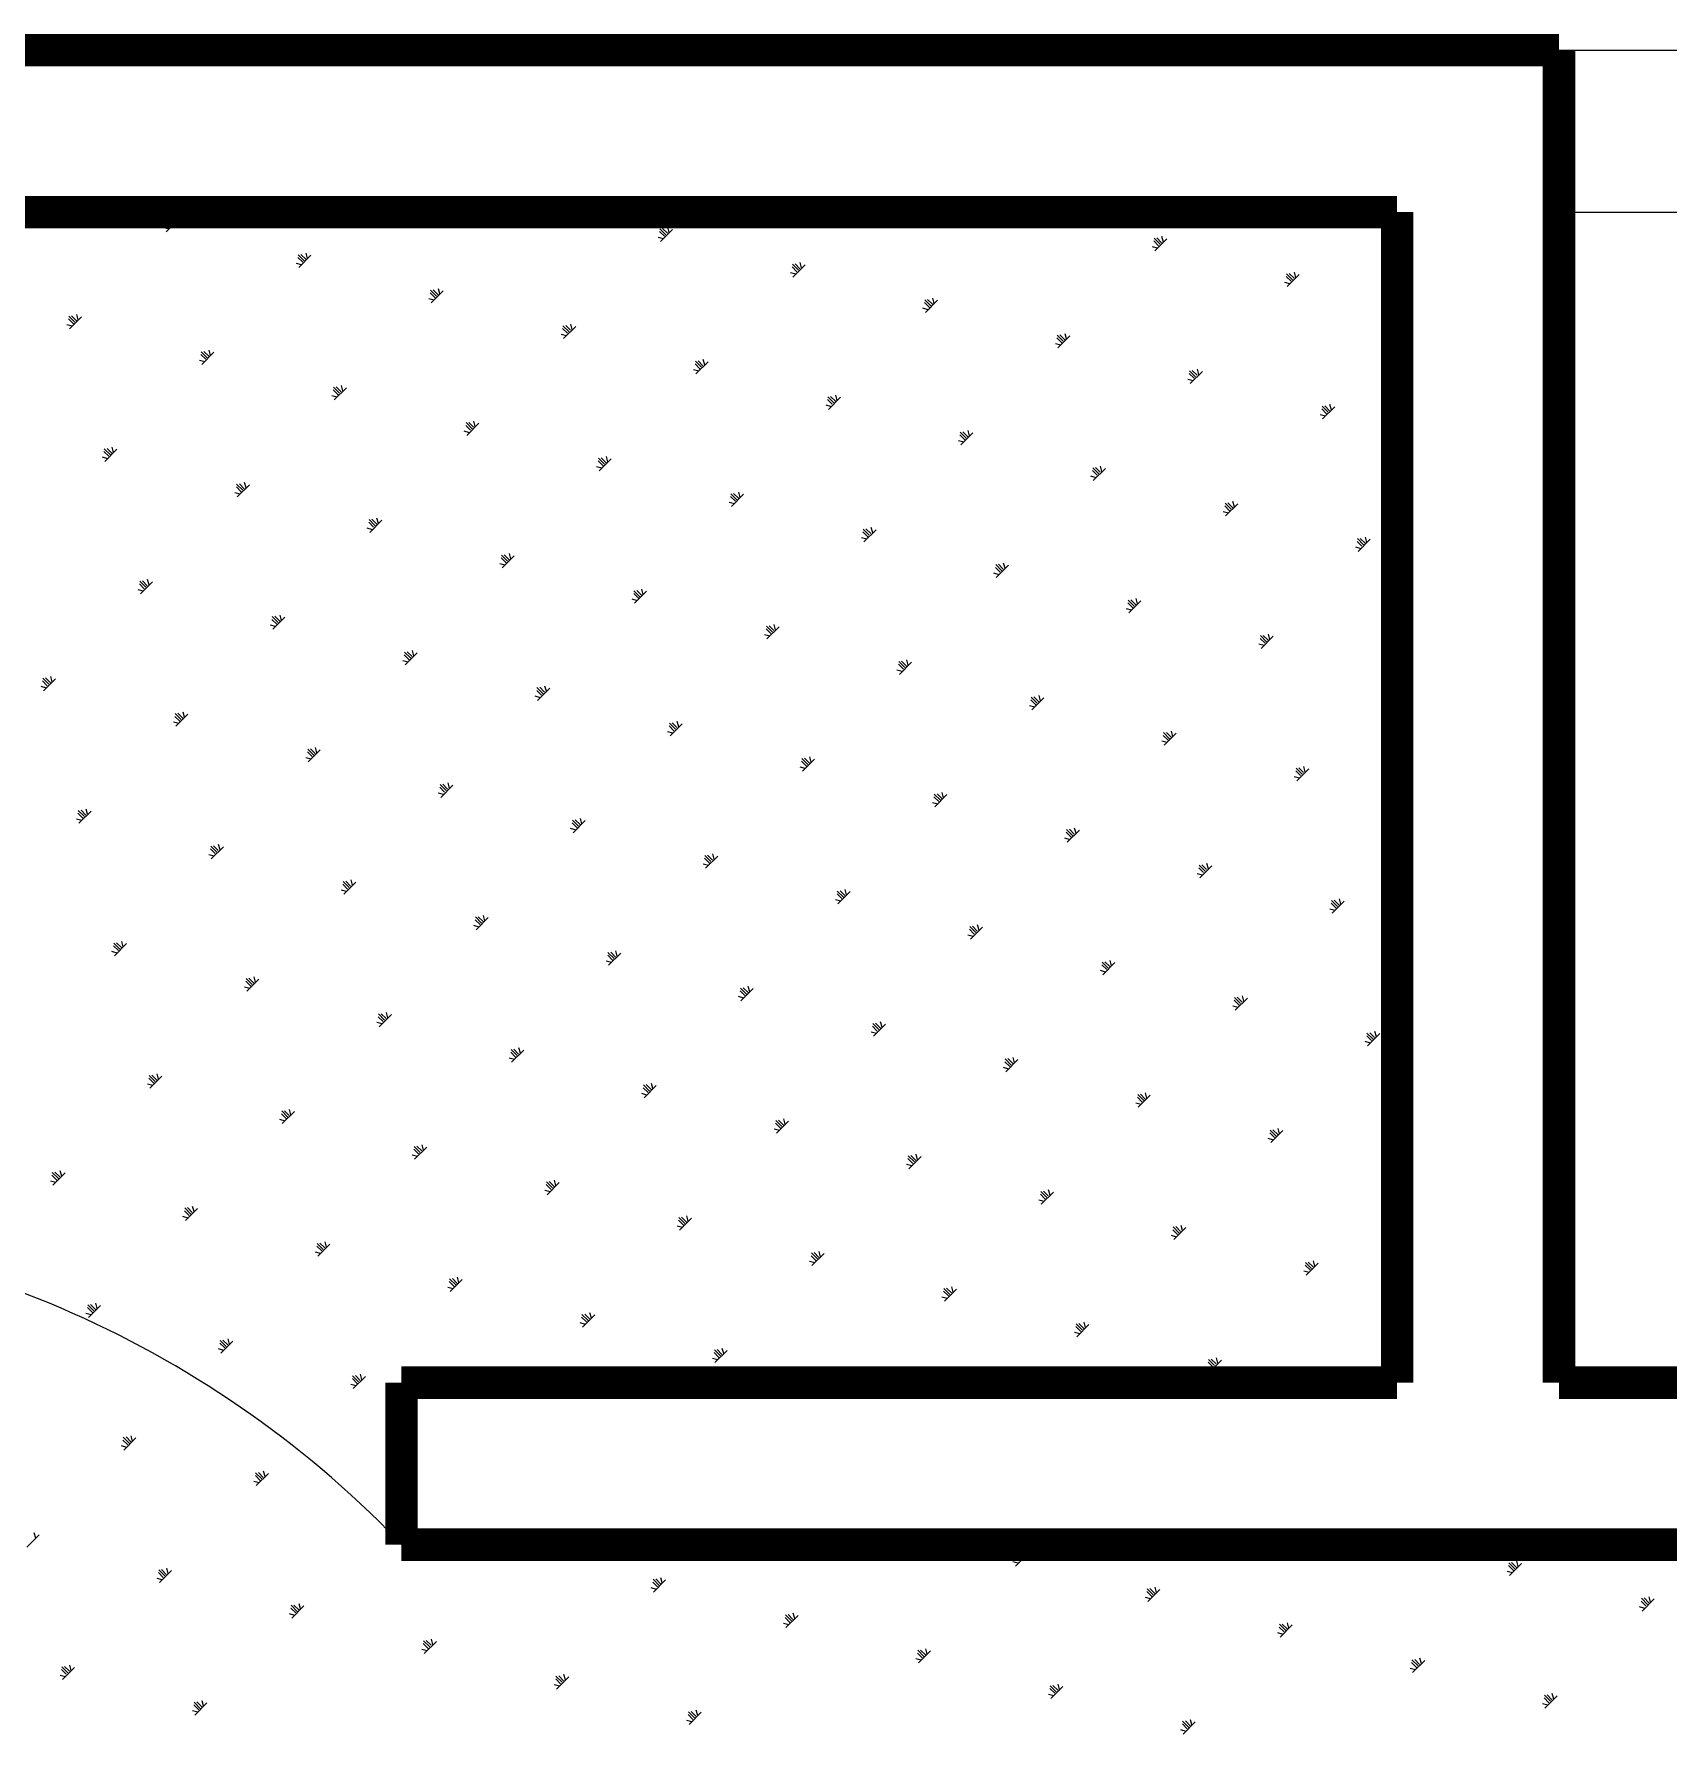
# Model space of a CAD drawing. Header units: millimetres. Extents: x -54.3 to 12.1, y 152.8 to 185.4.
# Drawn here: x -38.76 to -37.246, y 174.543 to 176.117 of the extents above; entities that cross this region are included whole.
import ezdxf

# ---------------------------------------------------------------- set-up
doc = ezdxf.new("R2010")
doc.units = ezdxf.units.MM
doc.header["$LTSCALE"] = 2
doc.layers.add('ALFOMBRA', color=101, linetype='Continuous')
doc.layers.add('MUROS', color=30, linetype='Continuous')

msp = doc.modelspace()

# ---------------------------------------------------------------- linework, layer by layer
at = {"color": 8, "linetype": 'Continuous'}
msp.add_arc((-39.1117, 174.0569), 0.9574, 42.5618, 133.9083, dxfattribs=at)
at = {"layer": 'ALFOMBRA'}
for p, q in [((-38.6337, 175.9386), (-38.6382, 175.9431)), ((-38.6323, 175.94), (-38.6379, 175.9456)), ((-38.6374, 175.9338), (-38.6261, 175.945)), ((-38.6309, 175.9414), (-38.6354, 175.9459)), ((-38.6293, 175.9422), (-38.6306, 175.9471)), ((-37.8444, 175.9491), (-37.8413, 175.9522)), ((-37.8417, 175.9515), (-37.844, 175.9522)), ((-38.6347, 175.9363), (-38.6396, 175.9376)), ((-38.1768, 175.9275), (-38.1818, 175.9288)), ((-38.1759, 175.9298), (-38.1804, 175.9343)), ((-38.1745, 175.9312), (-38.1801, 175.9368)), ((-38.1795, 175.925), (-38.1683, 175.9362)), ((-38.1731, 175.9326), (-38.1776, 175.9371)), ((-38.1715, 175.9334), (-38.1728, 175.9383)), ((-37.7167, 175.9224), (-37.7223, 175.928)), ((-37.7217, 175.9162), (-37.7105, 175.9274)), ((-37.7153, 175.9238), (-37.7198, 175.9283)), ((-37.7136, 175.9245), (-37.715, 175.9295)), ((-38.5096, 175.9071), (-38.5152, 175.9127)), ((-38.5147, 175.9009), (-38.5035, 175.9122)), ((-38.5082, 175.9085), (-38.5127, 175.913)), ((-38.5066, 175.9093), (-38.5079, 175.9142)), ((-37.719, 175.9187), (-37.7239, 175.92)), ((-37.7181, 175.921), (-37.7226, 175.9255)), ((-38.512, 175.9034), (-38.5169, 175.9047)), ((-38.511, 175.9057), (-38.5155, 175.9102)), ((-38.0542, 175.8946), (-38.0591, 175.8959)), ((-38.0532, 175.8969), (-38.0577, 175.9014)), ((-38.0518, 175.8983), (-38.0574, 175.9039)), ((-38.0569, 175.8921), (-38.0456, 175.9034)), ((-38.0504, 175.8997), (-38.0549, 175.9042)), ((-38.0488, 175.9005), (-38.0501, 175.9054)), ((-37.594, 175.8895), (-37.5996, 175.8951)), ((-37.5926, 175.8909), (-37.5971, 175.8954)), ((-37.591, 175.8917), (-37.5923, 175.8966)), ((-38.387, 175.8742), (-38.3926, 175.8799)), ((-38.392, 175.8681), (-38.3808, 175.8793)), ((-38.3856, 175.8756), (-38.3901, 175.8801)), ((-38.3839, 175.8764), (-38.3853, 175.8813)), ((-37.5964, 175.8858), (-37.6013, 175.8871)), ((-37.5954, 175.8881), (-37.5999, 175.8926)), ((-37.599, 175.8833), (-37.5878, 175.8945)), ((-38.3893, 175.8705), (-38.3942, 175.8719)), ((-38.3884, 175.8728), (-38.3929, 175.8773)), ((-37.9305, 175.864), (-37.935, 175.8685)), ((-37.9291, 175.8654), (-37.9348, 175.871)), ((-37.9342, 175.8593), (-37.923, 175.8705)), ((-37.9277, 175.8668), (-37.9322, 175.8713)), ((-37.9261, 175.8676), (-37.9274, 175.8725)), ((-38.7245, 175.8465), (-38.7294, 175.8478)), ((-38.7235, 175.8488), (-38.728, 175.8533)), ((-38.7221, 175.8502), (-38.7277, 175.8558)), ((-38.7272, 175.844), (-38.7159, 175.8552)), ((-38.7207, 175.8516), (-38.7252, 175.8561)), ((-38.7191, 175.8524), (-38.7204, 175.8573)), ((-38.2613, 175.8436), (-38.2626, 175.8485)), ((-37.9315, 175.8617), (-37.9364, 175.8631)), ((-38.2667, 175.8377), (-38.2716, 175.839)), ((-38.2657, 175.84), (-38.2702, 175.8445)), ((-38.2643, 175.8414), (-38.2699, 175.847)), ((-38.2693, 175.8352), (-38.2581, 175.8464)), ((-38.2629, 175.8428), (-38.2674, 175.8473)), ((-37.8079, 175.8312), (-37.8124, 175.8357)), ((-37.8065, 175.8326), (-37.8121, 175.8382)), ((-37.8115, 175.8264), (-37.8003, 175.8376)), ((-37.8051, 175.834), (-37.8096, 175.8385)), ((-37.8034, 175.8347), (-37.8048, 175.8396)), ((-38.6008, 175.8159), (-38.6053, 175.8204)), ((-38.5994, 175.8173), (-38.6051, 175.8229)), ((-38.6045, 175.8111), (-38.5933, 175.8224)), ((-38.598, 175.8187), (-38.6025, 175.8232)), ((-38.5964, 175.8195), (-38.5977, 175.8244)), ((-37.8088, 175.8289), (-37.8137, 175.8302)), ((-38.6018, 175.8136), (-38.6067, 175.8149)), ((-38.144, 175.8048), (-38.1489, 175.8061)), ((-38.143, 175.8071), (-38.1475, 175.8116)), ((-38.1416, 175.8085), (-38.1472, 175.8141)), ((-38.1467, 175.8023), (-38.1354, 175.8136)), ((-38.1402, 175.8099), (-38.1447, 175.8144)), ((-38.1386, 175.8107), (-38.1399, 175.8156)), ((-37.6852, 175.7983), (-37.6897, 175.8028)), ((-37.6838, 175.7997), (-37.6894, 175.8053)), ((-37.6889, 175.7935), (-37.6776, 175.8047)), ((-37.6824, 175.8011), (-37.6869, 175.8056)), ((-37.6808, 175.8019), (-37.6821, 175.8068)), ((-38.4782, 175.783), (-38.4827, 175.7875)), ((-38.4768, 175.7844), (-38.4824, 175.79)), ((-38.4818, 175.7783), (-38.4706, 175.7895)), ((-38.4754, 175.7858), (-38.4799, 175.7903)), ((-38.4737, 175.7866), (-38.4751, 175.7915)), ((-37.6862, 175.796), (-37.6911, 175.7973)), ((-38.4791, 175.7807), (-38.484, 175.7821)), ((-38.0213, 175.7719), (-38.0262, 175.7733)), ((-38.0204, 175.7742), (-38.0248, 175.7787)), ((-38.0189, 175.7756), (-38.0246, 175.7812)), ((-38.024, 175.7695), (-38.0128, 175.7807)), ((-38.0175, 175.777), (-38.022, 175.7815)), ((-38.0159, 175.7778), (-38.0172, 175.7827)), ((-37.5625, 175.7654), (-37.567, 175.7699)), ((-37.5611, 175.7668), (-37.5667, 175.7724)), ((-37.5662, 175.7606), (-37.555, 175.7719)), ((-37.5597, 175.7682), (-37.5642, 175.7727)), ((-37.5581, 175.769), (-37.5594, 175.7739)), ((-38.3555, 175.7502), (-38.36, 175.7547)), ((-38.3541, 175.7516), (-38.3597, 175.7572)), ((-38.3591, 175.7454), (-38.3479, 175.7566)), ((-38.3527, 175.753), (-38.3572, 175.7575)), ((-38.3511, 175.7537), (-38.3524, 175.7587)), ((-37.5635, 175.7631), (-37.5684, 175.7644)), ((-38.3565, 175.7479), (-38.3614, 175.7492)), ((-37.8986, 175.7391), (-37.9035, 175.7404)), ((-37.8977, 175.7414), (-37.9022, 175.7458)), ((-37.8963, 175.7428), (-37.9019, 175.7484)), ((-37.9013, 175.7366), (-37.8901, 175.7478)), ((-37.8949, 175.7442), (-37.8994, 175.7487)), ((-37.8932, 175.7449), (-37.8946, 175.7498)), ((-38.6916, 175.7238), (-38.6965, 175.7251)), ((-38.6906, 175.7261), (-38.6951, 175.7306)), ((-38.6892, 175.7275), (-38.6949, 175.7331)), ((-38.6943, 175.7213), (-38.6831, 175.7326)), ((-38.6878, 175.7289), (-38.6923, 175.7334)), ((-38.6862, 175.7297), (-38.6875, 175.7346)), ((-38.2328, 175.7173), (-38.2373, 175.7218)), ((-38.2314, 175.7187), (-38.237, 175.7243)), ((-38.2365, 175.7125), (-38.2252, 175.7237)), ((-38.23, 175.7201), (-38.2345, 175.7246)), ((-38.2284, 175.7209), (-38.2297, 175.7258)), ((-38.2338, 175.715), (-38.2387, 175.7163)), ((-37.776, 175.7062), (-37.7809, 175.7075)), ((-37.775, 175.7085), (-37.7795, 175.713)), ((-37.7736, 175.7099), (-37.7792, 175.7155)), ((-37.7787, 175.7037), (-37.7674, 175.7149)), ((-37.7722, 175.7113), (-37.7767, 175.7158)), ((-37.7706, 175.7121), (-37.7719, 175.717)), ((-38.5689, 175.6909), (-38.5738, 175.6923)), ((-38.568, 175.6932), (-38.5725, 175.6977)), ((-38.5666, 175.6946), (-38.5722, 175.7002)), ((-38.5716, 175.6885), (-38.5604, 175.6997)), ((-38.5652, 175.696), (-38.5697, 175.7005)), ((-38.5635, 175.6968), (-38.5649, 175.7017)), ((-38.1087, 175.6858), (-38.1144, 175.6914)), ((-38.1138, 175.6797), (-38.1026, 175.6909)), ((-38.1073, 175.6872), (-38.1118, 175.6917)), ((-38.1057, 175.688), (-38.107, 175.6929)), ((-38.1111, 175.6821), (-38.116, 175.6834)), ((-38.1102, 175.6844), (-38.1146, 175.6889)), ((-37.6533, 175.6733), (-37.6582, 175.6746)), ((-37.6523, 175.6756), (-37.6568, 175.6801)), ((-37.6509, 175.677), (-37.6565, 175.6826)), ((-37.656, 175.6708), (-37.6448, 175.6821)), ((-37.6495, 175.6784), (-37.654, 175.6829)), ((-37.6479, 175.6792), (-37.6492, 175.6841)), ((-38.4463, 175.6581), (-38.4512, 175.6594)), ((-38.4453, 175.6604), (-38.4498, 175.6649)), ((-38.4439, 175.6618), (-38.4495, 175.6674)), ((-38.4489, 175.6556), (-38.4377, 175.6668)), ((-38.4425, 175.6632), (-38.447, 175.6677)), ((-38.4409, 175.6639), (-38.4422, 175.6689)), ((-37.9861, 175.653), (-37.9917, 175.6586)), ((-37.9847, 175.6544), (-37.9892, 175.6589)), ((-37.983, 175.6551), (-37.9844, 175.66)), ((-37.9884, 175.6493), (-37.9933, 175.6506)), ((-37.9875, 175.6516), (-37.992, 175.656)), ((-37.9911, 175.6468), (-37.9799, 175.658)), ((-37.5297, 175.6427), (-37.5342, 175.6472)), ((-37.5283, 175.6442), (-37.5339, 175.6498)), ((-37.5333, 175.638), (-37.5221, 175.6492)), ((-37.5269, 175.6456), (-37.5313, 175.65)), ((-37.5252, 175.6463), (-37.5265, 175.6512)), ((-38.3226, 175.6275), (-38.3271, 175.632)), ((-38.3212, 175.6289), (-38.3268, 175.6345)), ((-38.3263, 175.6227), (-38.3151, 175.6339)), ((-38.3198, 175.6303), (-38.3243, 175.6348)), ((-38.3182, 175.6311), (-38.3195, 175.636)), ((-37.8604, 175.6223), (-37.8617, 175.6272)), ((-37.5306, 175.6405), (-37.5355, 175.6418)), ((-38.6533, 175.607), (-38.6547, 175.6119)), ((-38.3236, 175.6252), (-38.3285, 175.6265)), ((-37.8658, 175.6164), (-37.8707, 175.6177)), ((-37.8648, 175.6187), (-37.8693, 175.6232)), ((-37.8634, 175.6201), (-37.869, 175.6257)), ((-37.8685, 175.6139), (-37.8572, 175.6251)), ((-37.862, 175.6215), (-37.8665, 175.626)), ((-38.6587, 175.6011), (-38.6636, 175.6025)), ((-38.6578, 175.6034), (-38.6623, 175.6079)), ((-38.6564, 175.6048), (-38.662, 175.6104)), ((-38.6614, 175.5987), (-38.6502, 175.6099)), ((-38.655, 175.6062), (-38.6595, 175.6107)), ((-38.2, 175.5946), (-38.2044, 175.5991)), ((-38.1986, 175.596), (-38.2042, 175.6016)), ((-38.2036, 175.5899), (-38.1924, 175.6011)), ((-38.1971, 175.5974), (-38.2016, 175.6019)), ((-38.1955, 175.5982), (-38.1968, 175.6031)), ((-38.2009, 175.5923), (-38.2058, 175.5936)), ((-37.7431, 175.5835), (-37.748, 175.5848)), ((-37.7421, 175.5858), (-37.7466, 175.5903)), ((-37.7407, 175.5872), (-37.7463, 175.5928)), ((-37.7458, 175.581), (-37.7346, 175.5923)), ((-37.7393, 175.5886), (-37.7438, 175.5931)), ((-37.7377, 175.5894), (-37.739, 175.5943)), ((-38.5361, 175.5683), (-38.541, 175.5696)), ((-38.5351, 175.5706), (-38.5396, 175.575)), ((-38.5337, 175.572), (-38.5393, 175.5776)), ((-38.5388, 175.5658), (-38.5275, 175.577)), ((-38.5323, 175.5734), (-38.5368, 175.5779)), ((-38.5307, 175.5741), (-38.532, 175.579)), ((-38.0773, 175.5618), (-38.0818, 175.5662)), ((-38.0759, 175.5632), (-38.0815, 175.5688)), ((-38.0809, 175.557), (-38.0697, 175.5682)), ((-38.0745, 175.5646), (-38.079, 175.569)), ((-38.0729, 175.5653), (-38.0742, 175.5702)), ((-38.0782, 175.5595), (-38.0831, 175.5608)), ((-37.6204, 175.5507), (-37.6253, 175.552)), ((-37.6195, 175.5529), (-37.624, 175.5574)), ((-37.6181, 175.5543), (-37.6237, 175.56)), ((-37.6231, 175.5482), (-37.6119, 175.5594)), ((-37.6167, 175.5558), (-37.6211, 175.5602)), ((-37.615, 175.5565), (-37.6163, 175.5614)), ((-38.4134, 175.5354), (-38.4183, 175.5367)), ((-38.4124, 175.5377), (-38.4169, 175.5422)), ((-38.411, 175.5391), (-38.4166, 175.5447)), ((-38.4161, 175.5329), (-38.4049, 175.5441)), ((-38.4096, 175.5405), (-38.4141, 175.545)), ((-38.408, 175.5413), (-38.4093, 175.5462)), ((-37.9546, 175.5289), (-37.9591, 175.5334)), ((-37.9532, 175.5303), (-37.9588, 175.5359)), ((-37.9583, 175.5241), (-37.947, 175.5353)), ((-37.9518, 175.5317), (-37.9563, 175.5362)), ((-37.9502, 175.5325), (-37.9515, 175.5374)), ((-38.7476, 175.5136), (-38.7521, 175.5181)), ((-38.7462, 175.515), (-38.7518, 175.5206)), ((-38.7512, 175.5089), (-38.74, 175.5201)), ((-38.7448, 175.5164), (-38.7493, 175.5209)), ((-38.7431, 175.5172), (-38.7445, 175.5221)), ((-37.9556, 175.5266), (-37.9605, 175.5279)), ((-37.4977, 175.5178), (-37.5027, 175.5191)), ((-37.4972, 175.5205), (-37.5013, 175.5246)), ((-37.4972, 175.5233), (-37.501, 175.5271)), ((-37.5004, 175.5153), (-37.4972, 175.5185)), ((-37.4972, 175.5261), (-37.4985, 175.5274)), ((-38.7485, 175.5113), (-38.7534, 175.5127)), ((-38.2907, 175.5025), (-38.2956, 175.5038)), ((-38.2898, 175.5048), (-38.2942, 175.5093)), ((-38.2884, 175.5062), (-38.294, 175.5118)), ((-38.2934, 175.5), (-38.2822, 175.5113)), ((-38.287, 175.5076), (-38.2914, 175.5121)), ((-38.2853, 175.5084), (-38.2866, 175.5133)), ((-37.8305, 175.4974), (-37.8361, 175.503)), ((-37.8356, 175.4912), (-37.8244, 175.5025)), ((-37.8291, 175.4988), (-37.8336, 175.5033)), ((-37.8275, 175.4996), (-37.8288, 175.5045)), ((-38.6235, 175.4822), (-38.6291, 175.4878)), ((-38.6286, 175.476), (-38.6173, 175.4872)), ((-38.6221, 175.4836), (-38.6266, 175.4881)), ((-38.6205, 175.4843), (-38.6218, 175.4892)), ((-37.8329, 175.4937), (-37.8378, 175.495)), ((-37.8319, 175.496), (-37.8364, 175.5005)), ((-38.6259, 175.4785), (-38.6308, 175.4798)), ((-38.6249, 175.4808), (-38.6294, 175.4852)), ((-38.168, 175.4697), (-38.1729, 175.471)), ((-38.1671, 175.4719), (-38.1716, 175.4764)), ((-38.1657, 175.4734), (-38.1713, 175.479)), ((-38.1707, 175.4672), (-38.1595, 175.4784)), ((-38.1643, 175.4748), (-38.1688, 175.4792)), ((-38.1627, 175.4755), (-38.164, 175.4804)), ((-37.7079, 175.4645), (-37.7135, 175.4702)), ((-37.7129, 175.4584), (-37.7017, 175.4696)), ((-37.7065, 175.4659), (-37.7109, 175.4704)), ((-37.7048, 175.4667), (-37.7061, 175.4716)), ((-38.5008, 175.4493), (-38.5064, 175.4549)), ((-38.5059, 175.4431), (-38.4947, 175.4543)), ((-38.4994, 175.4507), (-38.5039, 175.4552)), ((-38.4978, 175.4515), (-38.4991, 175.4564)), ((-37.7102, 175.4609), (-37.7151, 175.4622)), ((-37.7093, 175.4631), (-37.7138, 175.4676)), ((-38.5032, 175.4456), (-38.5081, 175.4469)), ((-38.5022, 175.4479), (-38.5067, 175.4524)), ((-38.0454, 175.4368), (-38.0503, 175.4381)), ((-38.0444, 175.4391), (-38.0489, 175.4436)), ((-38.043, 175.4405), (-38.0486, 175.4461)), ((-38.0481, 175.4343), (-38.0368, 175.4455)), ((-38.0416, 175.4419), (-38.0461, 175.4464)), ((-38.04, 175.4427), (-38.0413, 175.4476)), ((-37.5822, 175.4339), (-37.5835, 175.4388)), ((-38.3768, 175.4178), (-38.3812, 175.4223)), ((-38.3751, 175.4186), (-38.3764, 175.4235)), ((-37.5875, 175.428), (-37.5925, 175.4293)), ((-37.5866, 175.4303), (-37.5911, 175.4348)), ((-37.5852, 175.4317), (-37.5908, 175.4373)), ((-37.5902, 175.4255), (-37.579, 175.4367)), ((-37.5838, 175.4331), (-37.5883, 175.4376)), ((-38.3805, 175.4127), (-38.3854, 175.414)), ((-38.3796, 175.415), (-38.384, 175.4195)), ((-38.3782, 175.4164), (-38.3838, 175.422)), ((-38.3832, 175.4102), (-38.372, 175.4215)), ((-37.9217, 175.4062), (-37.9262, 175.4107)), ((-37.9203, 175.4076), (-37.9259, 175.4132)), ((-37.9254, 175.4014), (-37.9142, 175.4127)), ((-37.9189, 175.409), (-37.9234, 175.4135)), ((-37.9173, 175.4098), (-37.9186, 175.4147)), ((-38.7147, 175.391), (-38.7192, 175.3954)), ((-38.7133, 175.3924), (-38.7189, 175.398)), ((-38.7184, 175.3862), (-38.7071, 175.3974)), ((-38.7119, 175.3938), (-38.7164, 175.3982)), ((-38.7103, 175.3945), (-38.7116, 175.3994)), ((-37.9227, 175.4039), (-37.9276, 175.4052)), ((-38.7157, 175.3887), (-38.7206, 175.39)), ((-38.2578, 175.3799), (-38.2628, 175.3812)), ((-38.2569, 175.3821), (-38.2614, 175.3866)), ((-38.2555, 175.3835), (-38.2611, 175.3892)), ((-38.2605, 175.3774), (-38.2493, 175.3886)), ((-38.2541, 175.385), (-38.2586, 175.3894)), ((-38.2525, 175.3857), (-38.2538, 175.3906)), ((-37.7991, 175.3733), (-37.8036, 175.3778)), ((-37.7977, 175.3747), (-37.8033, 175.3804)), ((-37.8027, 175.3686), (-37.7915, 175.3798)), ((-37.7963, 175.3761), (-37.8008, 175.3806)), ((-37.7946, 175.3769), (-37.796, 175.3818)), ((-38.592, 175.3581), (-38.5965, 175.3626)), ((-38.5906, 175.3595), (-38.5962, 175.3651)), ((-38.5957, 175.3533), (-38.5845, 175.3645)), ((-38.5892, 175.3609), (-38.5937, 175.3654)), ((-38.5876, 175.3617), (-38.5889, 175.3666)), ((-37.8, 175.371), (-37.8049, 175.3724)), ((-38.593, 175.3558), (-38.5979, 175.3571)), ((-38.1352, 175.347), (-38.1401, 175.3483)), ((-38.1342, 175.3493), (-38.1387, 175.3538)), ((-38.1328, 175.3507), (-38.1384, 175.3563)), ((-38.1379, 175.3445), (-38.1266, 175.3557)), ((-38.1314, 175.3521), (-38.1359, 175.3566)), ((-38.1298, 175.3529), (-38.1311, 175.3578)), ((-37.6764, 175.3405), (-37.6809, 175.345)), ((-37.675, 175.3419), (-37.6806, 175.3475)), ((-37.68, 175.3357), (-37.6688, 175.3469)), ((-37.6736, 175.3433), (-37.6781, 175.3478)), ((-37.672, 175.3441), (-37.6733, 175.349)), ((-38.4694, 175.3252), (-38.4739, 175.3297)), ((-38.468, 175.3266), (-38.4736, 175.3322)), ((-38.473, 175.3204), (-38.4618, 175.3317)), ((-38.4666, 175.328), (-38.471, 175.3325)), ((-38.4649, 175.3288), (-38.4662, 175.3337)), ((-37.6774, 175.3382), (-37.6823, 175.3395)), ((-38.4703, 175.3229), (-38.4752, 175.3242)), ((-38.0125, 175.3141), (-38.0174, 175.3154)), ((-38.0115, 175.3164), (-38.016, 175.3209)), ((-38.0101, 175.3178), (-38.0158, 175.3234)), ((-38.0152, 175.3116), (-38.004, 175.3229)), ((-38.0087, 175.3192), (-38.0132, 175.3237)), ((-38.0071, 175.32), (-38.0084, 175.3249)), ((-37.5537, 175.3076), (-37.5582, 175.3121)), ((-37.5523, 175.309), (-37.5579, 175.3146)), ((-37.5574, 175.3028), (-37.5461, 175.3141)), ((-37.5509, 175.3104), (-37.5554, 175.3149)), ((-37.5493, 175.3112), (-37.5506, 175.3161)), ((-38.3467, 175.2923), (-38.3512, 175.2968)), ((-38.3453, 175.2937), (-38.3509, 175.2994)), ((-38.3503, 175.2876), (-38.3391, 175.2988)), ((-38.3439, 175.2951), (-38.3484, 175.2996)), ((-38.3423, 175.2959), (-38.3436, 175.3008)), ((-37.5547, 175.3053), (-37.5596, 175.3066)), ((-38.3476, 175.2901), (-38.3526, 175.2914)), ((-37.8898, 175.2812), (-37.8947, 175.2826)), ((-37.8889, 175.2835), (-37.8934, 175.288)), ((-37.8875, 175.2849), (-37.8931, 175.2906)), ((-37.8925, 175.2788), (-37.8813, 175.29)), ((-37.8861, 175.2863), (-37.8906, 175.2908)), ((-37.8844, 175.2871), (-37.8858, 175.292)), ((-38.6828, 175.266), (-38.6877, 175.2673)), ((-38.6818, 175.2683), (-38.6863, 175.2728)), ((-38.6804, 175.2697), (-38.686, 175.2753)), ((-38.6855, 175.2635), (-38.6743, 175.2747)), ((-38.679, 175.2711), (-38.6835, 175.2756)), ((-38.6774, 175.2719), (-38.6787, 175.2768)), ((-38.2226, 175.2609), (-38.2282, 175.2665)), ((-38.2277, 175.2547), (-38.2164, 175.2659)), ((-38.2212, 175.2623), (-38.2257, 175.2668)), ((-38.2196, 175.2631), (-38.2209, 175.268)), ((-38.225, 175.2572), (-38.2299, 175.2585)), ((-38.224, 175.2595), (-38.2285, 175.264)), ((-37.7672, 175.2484), (-37.7721, 175.2497)), ((-37.7662, 175.2507), (-37.7707, 175.2552)), ((-37.7648, 175.2521), (-37.7704, 175.2577)), ((-37.7698, 175.2459), (-37.7586, 175.2571)), ((-37.7634, 175.2535), (-37.7679, 175.258)), ((-37.7618, 175.2542), (-37.7631, 175.2592)), ((-38.5601, 175.2331), (-38.565, 175.2344)), ((-38.5592, 175.2354), (-38.5637, 175.2399)), ((-38.5578, 175.2368), (-38.5634, 175.2424)), ((-38.5628, 175.2306), (-38.5516, 175.2419)), ((-38.5564, 175.2382), (-38.5608, 175.2427)), ((-38.5547, 175.239), (-38.556, 175.2439)), ((-38.0999, 175.228), (-38.1056, 175.2336)), ((-38.0985, 175.2294), (-38.103, 175.2339)), ((-38.0969, 175.2302), (-38.0982, 175.2351)), ((-38.1023, 175.2243), (-38.1072, 175.2256)), ((-38.1013, 175.2266), (-38.1058, 175.2311)), ((-38.105, 175.2218), (-38.0938, 175.2331)), ((-37.6435, 175.2178), (-37.648, 175.2223)), ((-37.6421, 175.2192), (-37.6477, 175.2248)), ((-37.6472, 175.213), (-37.6359, 175.2243)), ((-37.6407, 175.2206), (-37.6452, 175.2251)), ((-37.6391, 175.2214), (-37.6404, 175.2263)), ((-38.4365, 175.2025), (-38.441, 175.207)), ((-38.4351, 175.2039), (-38.4407, 175.2096)), ((-38.4401, 175.1978), (-38.4289, 175.209)), ((-38.4337, 175.2053), (-38.4382, 175.2098)), ((-38.4321, 175.2061), (-38.4334, 175.211)), ((-37.9742, 175.1973), (-37.9756, 175.2022)), ((-37.6445, 175.2155), (-37.6494, 175.2168)), ((-38.4374, 175.2003), (-38.4424, 175.2016)), ((-37.9796, 175.1914), (-37.9845, 175.1928)), ((-37.9787, 175.1937), (-37.9832, 175.1982)), ((-37.9773, 175.1951), (-37.9829, 175.2007)), ((-37.9823, 175.189), (-37.9711, 175.2002)), ((-37.9759, 175.1965), (-37.9804, 175.201)), ((-37.5209, 175.1849), (-37.5253, 175.1894)), ((-37.5194, 175.1863), (-37.5251, 175.1919)), ((-37.5245, 175.1802), (-37.5133, 175.1914)), ((-37.518, 175.1877), (-37.5225, 175.1922)), ((-37.5164, 175.1885), (-37.5177, 175.1934)), ((-38.3138, 175.1697), (-38.3183, 175.1742)), ((-38.3124, 175.1711), (-38.318, 175.1767)), ((-38.3175, 175.1649), (-38.3062, 175.1761)), ((-38.311, 175.1725), (-38.3155, 175.177)), ((-38.3094, 175.1733), (-38.3107, 175.1782)), ((-37.5218, 175.1826), (-37.5267, 175.184)), ((-38.3148, 175.1674), (-38.3197, 175.1687)), ((-37.857, 175.1586), (-37.8619, 175.1599)), ((-37.856, 175.1609), (-37.8605, 175.1654)), ((-37.8546, 175.1623), (-37.8602, 175.1679)), ((-37.8596, 175.1561), (-37.8484, 175.1673)), ((-37.8532, 175.1637), (-37.8577, 175.1682)), ((-37.8516, 175.1644), (-37.8529, 175.1694)), ((-38.6499, 175.1433), (-38.6548, 175.1446)), ((-38.649, 175.1456), (-38.6535, 175.1501)), ((-38.6476, 175.147), (-38.6532, 175.1526)), ((-38.6526, 175.1408), (-38.6414, 175.1521)), ((-38.6462, 175.1484), (-38.6507, 175.1529)), ((-38.6445, 175.1492), (-38.6459, 175.1541)), ((-38.1911, 175.1368), (-38.1956, 175.1413)), ((-38.1897, 175.1382), (-38.1954, 175.1438)), ((-38.1948, 175.132), (-38.1836, 175.1433)), ((-38.1883, 175.1396), (-38.1928, 175.1441)), ((-38.1867, 175.1404), (-38.188, 175.1453)), ((-38.1921, 175.1345), (-38.197, 175.1358)), ((-37.7343, 175.1257), (-37.7392, 175.127)), ((-37.7333, 175.128), (-37.7378, 175.1325)), ((-37.7319, 175.1294), (-37.7375, 175.135)), ((-37.737, 175.1232), (-37.7258, 175.1344)), ((-37.7305, 175.1308), (-37.735, 175.1353)), ((-37.7289, 175.1316), (-37.7302, 175.1365)), ((-38.5273, 175.1104), (-38.5322, 175.1118)), ((-38.5263, 175.1127), (-38.5308, 175.1172)), ((-38.5249, 175.1141), (-38.5305, 175.1198)), ((-38.5299, 175.108), (-38.5187, 175.1192)), ((-38.5235, 175.1155), (-38.528, 175.12)), ((-38.5219, 175.1163), (-38.5232, 175.1212)), ((-38.0685, 175.1039), (-38.073, 175.1084)), ((-38.0671, 175.1053), (-38.0727, 175.1109)), ((-38.0721, 175.0992), (-38.0609, 175.1104)), ((-38.0657, 175.1067), (-38.0702, 175.1112)), ((-38.064, 175.1075), (-38.0654, 175.1124)), ((-38.0694, 175.1016), (-38.0743, 175.103)), ((-37.6116, 175.0928), (-37.6165, 175.0941)), ((-37.6107, 175.0951), (-37.6151, 175.0996)), ((-37.6093, 175.0965), (-37.6149, 175.1021)), ((-37.6143, 175.0904), (-37.6031, 175.1016)), ((-37.6078, 175.0979), (-37.6123, 175.1024)), ((-37.6062, 175.0987), (-37.6075, 175.1036)), ((-38.4046, 175.0776), (-38.4095, 175.0789)), ((-38.4036, 175.0799), (-38.4081, 175.0844)), ((-38.4022, 175.0813), (-38.4078, 175.0869)), ((-38.4073, 175.0751), (-38.396, 175.0863)), ((-38.4008, 175.0827), (-38.4053, 175.0872)), ((-38.3992, 175.0835), (-38.4005, 175.0884)), ((-37.9444, 175.0725), (-37.95, 175.0781)), ((-37.9495, 175.0663), (-37.9382, 175.0775)), ((-37.943, 175.0739), (-37.9475, 175.0784)), ((-37.9414, 175.0746), (-37.9427, 175.0796)), ((-38.7388, 175.0558), (-38.7433, 175.0603)), ((-38.7374, 175.0572), (-38.743, 175.0628)), ((-38.7424, 175.051), (-38.7312, 175.0623)), ((-38.736, 175.0586), (-38.7405, 175.0631)), ((-38.7343, 175.0594), (-38.7357, 175.0643)), ((-37.9468, 175.0688), (-37.9517, 175.0701)), ((-37.9458, 175.0711), (-37.9503, 175.0756)), ((-38.7397, 175.0535), (-38.7446, 175.0548)), ((-38.2819, 175.0447), (-38.2868, 175.046)), ((-38.2809, 175.047), (-38.2854, 175.0515)), ((-38.2795, 175.0484), (-38.2852, 175.054)), ((-38.2846, 175.0422), (-38.2734, 175.0535)), ((-38.2781, 175.0498), (-38.2826, 175.0543)), ((-38.2765, 175.0506), (-38.2778, 175.0555)), ((-37.8217, 175.0396), (-37.8273, 175.0452)), ((-37.8268, 175.0334), (-37.8156, 175.0446)), ((-37.8203, 175.041), (-37.8248, 175.0455)), ((-37.8187, 175.0418), (-37.82, 175.0467)), ((-38.6147, 175.0243), (-38.6203, 175.0299)), ((-38.6197, 175.0182), (-38.6085, 175.0294)), ((-38.6133, 175.0257), (-38.6178, 175.0302)), ((-38.6117, 175.0265), (-38.613, 175.0314)), ((-37.8241, 175.0359), (-37.829, 175.0372)), ((-37.8231, 175.0382), (-37.8276, 175.0427)), ((-38.6171, 175.0206), (-38.622, 175.022)), ((-38.6161, 175.0229), (-38.6206, 175.0274)), ((-38.1592, 175.0118), (-38.1641, 175.0132)), ((-38.1583, 175.0141), (-38.1628, 175.0186)), ((-38.1569, 175.0155), (-38.1625, 175.0211)), ((-38.1619, 175.0094), (-38.1507, 175.0206)), ((-38.1555, 175.0169), (-38.16, 175.0214)), ((-38.1538, 175.0177), (-38.1552, 175.0226)), ((-37.696, 175.0089), (-37.6973, 175.0138)), ((-38.4906, 174.9929), (-38.4951, 174.9974)), ((-38.489, 174.9936), (-38.4903, 174.9986)), ((-37.7014, 175.003), (-37.7063, 175.0043)), ((-37.7005, 175.0053), (-37.7049, 175.0098)), ((-37.6991, 175.0067), (-37.7047, 175.0123)), ((-37.7041, 175.0006), (-37.6929, 175.0118)), ((-37.6977, 175.0081), (-37.7021, 175.0126)), ((-38.4944, 174.9878), (-38.4993, 174.9891)), ((-38.4934, 174.9901), (-38.4979, 174.9946)), ((-38.492, 174.9915), (-38.4976, 174.9971)), ((-38.4971, 174.9853), (-38.4858, 174.9965)), ((-38.0356, 174.9813), (-38.0401, 174.9857)), ((-38.0342, 174.9827), (-38.0398, 174.9883)), ((-38.0393, 174.9765), (-38.028, 174.9877)), ((-38.0328, 174.9841), (-38.0373, 174.9886)), ((-38.0312, 174.9848), (-38.0325, 174.9897)), ((-38.0366, 174.979), (-38.0415, 174.9803)), ((-37.5787, 174.9702), (-37.5836, 174.9715)), ((-37.5778, 174.9725), (-37.5823, 174.9769)), ((-37.5764, 174.9739), (-37.582, 174.9795)), ((-37.5814, 174.9677), (-37.5702, 174.9789)), ((-37.575, 174.9753), (-37.5795, 174.9797)), ((-37.5734, 174.976), (-37.5747, 174.9809)), ((-38.3717, 174.9549), (-38.3766, 174.9562)), ((-38.3708, 174.9572), (-38.3752, 174.9617)), ((-38.3693, 174.9586), (-38.375, 174.9642)), ((-38.3744, 174.9524), (-38.3632, 174.9637)), ((-38.3679, 174.96), (-38.3724, 174.9645)), ((-38.3663, 174.9608), (-38.3676, 174.9657)), ((-37.9129, 174.9484), (-37.9174, 174.9529)), ((-37.9115, 174.9498), (-37.9171, 174.9554)), ((-37.9166, 174.9436), (-37.9054, 174.9548)), ((-37.9101, 174.9512), (-37.9146, 174.9557)), ((-37.9085, 174.952), (-37.9098, 174.9569)), ((-38.7059, 174.9331), (-38.7104, 174.9376)), ((-38.7045, 174.9345), (-38.7101, 174.9401)), ((-38.7095, 174.9284), (-38.6983, 174.9396)), ((-38.7031, 174.9359), (-38.7076, 174.9404)), ((-38.7015, 174.9367), (-38.7028, 174.9416)), ((-37.9139, 174.9461), (-37.9188, 174.9474)), ((-38.7069, 174.9308), (-38.7118, 174.9322)), ((-38.249, 174.922), (-38.2539, 174.9234)), ((-38.2481, 174.9243), (-38.2526, 174.9288)), ((-38.2467, 174.9257), (-38.2523, 174.9313)), ((-38.2517, 174.9196), (-38.2405, 174.9308)), ((-38.2453, 174.9271), (-38.2498, 174.9316)), ((-38.2436, 174.9279), (-38.245, 174.9328)), ((-37.7903, 174.9155), (-37.7947, 174.92)), ((-37.7889, 174.9169), (-37.7945, 174.9225)), ((-37.7939, 174.9107), (-37.7827, 174.922)), ((-37.7875, 174.9183), (-37.7919, 174.9228)), ((-37.7858, 174.9191), (-37.7871, 174.924)), ((-38.5832, 174.9003), (-38.5877, 174.9048)), ((-38.5818, 174.9017), (-38.5874, 174.9073)), ((-38.5869, 174.8955), (-38.5757, 174.9067)), ((-38.5804, 174.9031), (-38.5849, 174.9076)), ((-38.5788, 174.9038), (-38.5801, 174.9088)), ((-37.7912, 174.9132), (-37.7961, 174.9145)), ((-38.5842, 174.898), (-38.5891, 174.8993)), ((-38.1264, 174.8892), (-38.1313, 174.8905)), ((-38.1254, 174.8915), (-38.1299, 174.8959)), ((-38.124, 174.8929), (-38.1296, 174.8985)), ((-38.1291, 174.8867), (-38.1178, 174.8979)), ((-38.1226, 174.8943), (-38.1271, 174.8988)), ((-38.121, 174.895), (-38.1223, 174.8999)), ((-37.6676, 174.8826), (-37.6721, 174.8871)), ((-37.6662, 174.8841), (-37.6718, 174.8897)), ((-37.6712, 174.8779), (-37.66, 174.8891)), ((-37.6648, 174.8855), (-37.6693, 174.8899)), ((-37.6632, 174.8862), (-37.6645, 174.8911)), ((-38.4606, 174.8674), (-38.465, 174.8719)), ((-38.4592, 174.8688), (-38.4648, 174.8744)), ((-38.4642, 174.8626), (-38.453, 174.8738)), ((-38.4577, 174.8702), (-38.4622, 174.8747)), ((-38.4561, 174.871), (-38.4574, 174.8759)), ((-37.6685, 174.8804), (-37.6734, 174.8817)), ((-38.4615, 174.8651), (-38.4664, 174.8664)), ((-38.674, 174.8082), (-38.6789, 174.8095)), ((-38.673, 174.8105), (-38.6775, 174.8149)), ((-38.6716, 174.8119), (-38.6772, 174.8175)), ((-38.6767, 174.8057), (-38.6655, 174.8169)), ((-38.6702, 174.8133), (-38.6747, 174.8178)), ((-38.6686, 174.814), (-38.6699, 174.819)), ((-38.5504, 174.7776), (-38.5548, 174.7821)), ((-38.549, 174.779), (-38.5546, 174.7846)), ((-38.554, 174.7728), (-38.5428, 174.784)), ((-38.5475, 174.7804), (-38.552, 174.7849)), ((-38.5459, 174.7812), (-38.5472, 174.7861)), ((-38.5513, 174.7753), (-38.5562, 174.7766)), ((-38.4277, 174.7447), (-38.4322, 174.7492)), ((-38.4263, 174.7461), (-38.4319, 174.7517)), ((-38.4313, 174.74), (-38.4201, 174.7512)), ((-38.4249, 174.7475), (-38.4294, 174.752)), ((-38.4233, 174.7483), (-38.4246, 174.7532)), ((-38.4286, 174.7424), (-38.4335, 174.7437)), ((-38.7665, 174.7159), (-38.7553, 174.7271)), ((-38.7584, 174.7242), (-38.7597, 174.7291)), ((-38.305, 174.7118), (-38.3095, 174.7163)), ((-38.3087, 174.7071), (-38.2976, 174.7181)), ((-38.3036, 174.7133), (-38.3085, 174.7181)), ((-38.3022, 174.7147), (-38.3057, 174.7181)), ((-38.3006, 174.7154), (-38.3013, 174.7181)), ((-38.306, 174.7096), (-38.3109, 174.7109)), ((-37.8481, 174.7008), (-37.8531, 174.7021)), ((-37.8472, 174.703), (-37.8517, 174.7075)), ((-37.8458, 174.7044), (-37.8514, 174.7101)), ((-37.8508, 174.6983), (-37.8396, 174.7095)), ((-37.8444, 174.7058), (-37.8489, 174.7103)), ((-37.8428, 174.7066), (-37.8441, 174.7115)), ((-37.3894, 174.6942), (-37.3939, 174.6987)), ((-37.388, 174.6956), (-37.3936, 174.7013)), ((-37.393, 174.6895), (-37.3818, 174.7007)), ((-37.3866, 174.697), (-37.3911, 174.7015)), ((-37.3849, 174.6978), (-37.3863, 174.7027)), ((-38.6411, 174.6855), (-38.646, 174.6868)), ((-38.6402, 174.6878), (-38.6446, 174.6923)), ((-38.6388, 174.6892), (-38.6444, 174.6948)), ((-38.6438, 174.683), (-38.6326, 174.6942)), ((-38.6374, 174.6906), (-38.6418, 174.6951)), ((-38.6357, 174.6914), (-38.637, 174.6963)), ((-38.1823, 174.679), (-38.1868, 174.6835)), ((-38.1809, 174.6804), (-38.1865, 174.686)), ((-38.186, 174.6742), (-38.1748, 174.6854)), ((-38.1795, 174.6818), (-38.184, 174.6863)), ((-38.1779, 174.6826), (-38.1792, 174.6875)), ((-37.3903, 174.6919), (-37.3952, 174.6933)), ((-38.1833, 174.6767), (-38.1882, 174.678)), ((-37.7255, 174.6679), (-37.7304, 174.6692)), ((-37.7245, 174.6702), (-37.729, 174.6747)), ((-37.7231, 174.6716), (-37.7287, 174.6772)), ((-37.7282, 174.6654), (-37.7169, 174.6766)), ((-37.7217, 174.673), (-37.7262, 174.6775)), ((-37.7201, 174.6738), (-37.7214, 174.6787)), ((-37.2653, 174.6628), (-37.2709, 174.6684)), ((-37.2703, 174.6566), (-37.2591, 174.6678)), ((-37.2639, 174.6642), (-37.2684, 174.6687)), ((-37.2623, 174.6649), (-37.2636, 174.6699)), ((-38.5184, 174.6526), (-38.5234, 174.6539)), ((-38.5175, 174.6549), (-38.522, 174.6594)), ((-38.5161, 174.6563), (-38.5217, 174.6619)), ((-38.5211, 174.6501), (-38.5099, 174.6614)), ((-38.5147, 174.6577), (-38.5192, 174.6622)), ((-38.5131, 174.6585), (-38.5144, 174.6634)), ((-38.0583, 174.6475), (-38.0639, 174.6531)), ((-38.0633, 174.6413), (-38.0521, 174.6526)), ((-38.0569, 174.6489), (-38.0613, 174.6534)), ((-38.0552, 174.6497), (-38.0566, 174.6546)), ((-37.2677, 174.6591), (-37.2726, 174.6604)), ((-37.2667, 174.6614), (-37.2712, 174.6659)), ((-38.0606, 174.6438), (-38.0655, 174.6451)), ((-38.0597, 174.6461), (-38.0642, 174.6506)), ((-37.6028, 174.635), (-37.6077, 174.6363)), ((-37.6018, 174.6373), (-37.6063, 174.6418)), ((-37.6004, 174.6387), (-37.6061, 174.6443)), ((-37.6055, 174.6325), (-37.5943, 174.6438)), ((-37.599, 174.6401), (-37.6035, 174.6446)), ((-37.5974, 174.6409), (-37.5987, 174.6458)), ((-38.3958, 174.6198), (-38.4007, 174.6211)), ((-38.3948, 174.622), (-38.3993, 174.6265)), ((-38.3934, 174.6234), (-38.399, 174.6291)), ((-38.3985, 174.6173), (-38.3872, 174.6285)), ((-38.392, 174.6249), (-38.3965, 174.6293)), ((-38.3904, 174.6256), (-38.3917, 174.6305)), ((-37.9356, 174.6146), (-37.9412, 174.6203)), ((-37.9406, 174.6085), (-37.9294, 174.6197)), ((-37.9342, 174.616), (-37.9387, 174.6205)), ((-37.9326, 174.6168), (-37.9339, 174.6217)), ((-38.7286, 174.5994), (-38.7342, 174.605)), ((-38.7336, 174.5932), (-38.7224, 174.6044)), ((-38.7272, 174.6008), (-38.7316, 174.6053)), ((-38.7255, 174.6016), (-38.7268, 174.6065)), ((-37.938, 174.611), (-37.9429, 174.6123)), ((-37.937, 174.6132), (-37.9415, 174.6177)), ((-37.4792, 174.6044), (-37.4837, 174.6089)), ((-37.4778, 174.6058), (-37.4834, 174.6114)), ((-37.4828, 174.5997), (-37.4716, 174.6109)), ((-37.4764, 174.6072), (-37.4809, 174.6117)), ((-37.4747, 174.608), (-37.4761, 174.6129)), ((-38.7309, 174.5957), (-38.7358, 174.597)), ((-38.73, 174.598), (-38.7345, 174.6025)), ((-38.2731, 174.5869), (-38.278, 174.5882)), ((-38.2721, 174.5892), (-38.2766, 174.5937)), ((-38.2707, 174.5906), (-38.2764, 174.5962)), ((-38.2758, 174.5844), (-38.2646, 174.5956)), ((-38.2693, 174.592), (-38.2738, 174.5965)), ((-38.2677, 174.5928), (-38.269, 174.5977)), ((-37.8099, 174.584), (-37.8112, 174.5889)), ((-37.4801, 174.6021), (-37.485, 174.6035)), ((-38.6059, 174.5665), (-38.6115, 174.5721)), ((-38.6045, 174.5679), (-38.609, 174.5724)), ((-38.6029, 174.5687), (-38.6042, 174.5736)), ((-37.8153, 174.5781), (-37.8202, 174.5794)), ((-37.8143, 174.5804), (-37.8188, 174.5849)), ((-37.8129, 174.5818), (-37.8185, 174.5874)), ((-37.818, 174.5756), (-37.8067, 174.5868)), ((-37.8115, 174.5832), (-37.816, 174.5877)), ((-37.3565, 174.5716), (-37.361, 174.5761)), ((-37.3551, 174.573), (-37.3607, 174.5786)), ((-37.3602, 174.5668), (-37.3489, 174.578)), ((-37.3537, 174.5744), (-37.3582, 174.5789)), ((-37.3521, 174.5751), (-37.3534, 174.5801)), ((-38.6082, 174.5628), (-38.6132, 174.5641)), ((-38.6073, 174.5651), (-38.6118, 174.5696)), ((-38.6109, 174.5603), (-38.5997, 174.5716)), ((-38.1495, 174.5563), (-38.154, 174.5608)), ((-38.1481, 174.5577), (-38.1537, 174.5633)), ((-38.1531, 174.5515), (-38.1419, 174.5628)), ((-38.1467, 174.5591), (-38.1512, 174.5636)), ((-38.145, 174.5599), (-38.1464, 174.5648)), ((-37.3575, 174.5693), (-37.3624, 174.5706)), ((-38.1504, 174.554), (-38.1553, 174.5553)), ((-37.6926, 174.5452), (-37.6975, 174.5465)), ((-37.6916, 174.5475), (-37.6961, 174.552)), ((-37.6902, 174.5489), (-37.6959, 174.5545)), ((-37.6953, 174.5427), (-37.6841, 174.554)), ((-37.6888, 174.5503), (-37.6933, 174.5548)), ((-37.6872, 174.5511), (-37.6885, 174.556))]:
    msp.add_line(p, q, dxfattribs=at)
at = {"layer": 'MUROS'}
for p, q in [((-37.3472, 176.1022), (-34.2354, 176.1022)), ((-37.3472, 175.9522), (-34.3854, 175.9522))]:
    msp.add_line(p, q, dxfattribs=at)
at = {"layer": 'MUROS', "const_width": 0.03}
for points in [[(-41.4564, 176.1022), (-37.3472, 176.1022)], [(-37.3472, 174.8681), (-37.3472, 176.1022)], [(-41.4564, 175.9522), (-37.4972, 175.9522)], [(-37.4972, 174.8681), (-37.4972, 175.9522)], [(-38.4196, 174.8681), (-37.4972, 174.8681)], [(-38.4196, 174.8681), (-38.4196, 174.7181)], [(-37.3472, 174.8681), (-36.9896, 174.8681)], [(-38.4196, 174.7181), (-36.9896, 174.7181)]]:
    msp.add_lwpolyline(points, dxfattribs=at)

doc.saveas('drawing.dxf')
